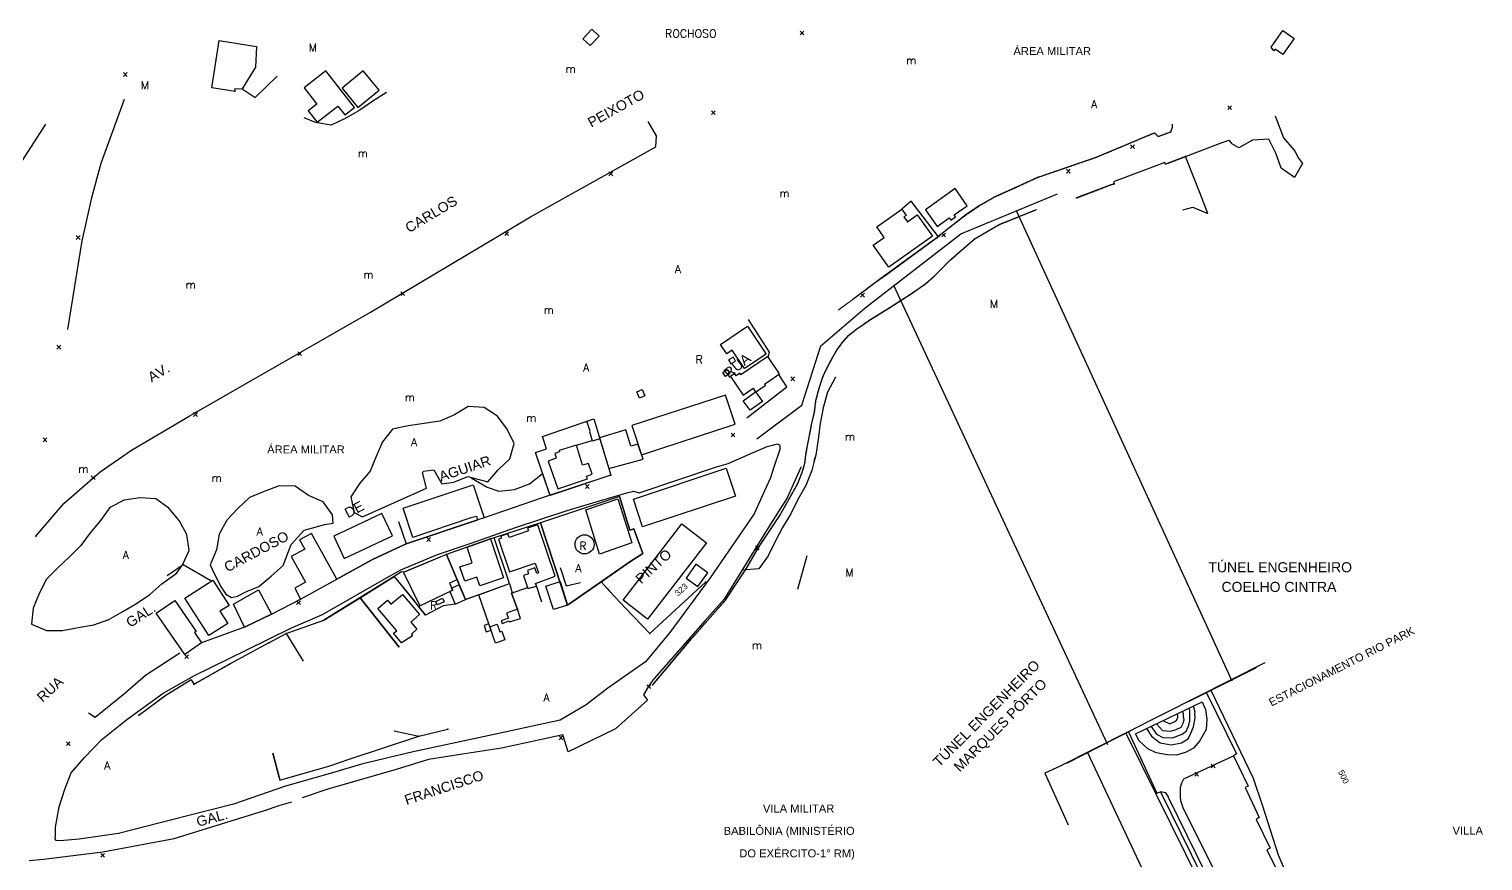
# Model space of a CAD drawing. Header units: inches. Extents: x 28600 to 32058, y 8816 to 12576.
# Drawn here: x 30895 to 32058, y 11911 to 12576 of the extents above; entities that cross this region are included whole.
import ezdxf
from ezdxf.enums import TextEntityAlignment as Align

# ---------------------------------------------------------------- set-up
doc = ezdxf.new("R2010")
doc.units = ezdxf.units.IN
doc.header["$LTSCALE"] = 0.5
doc.linetypes.add('HIDDEN', pattern=[0.375, 0.25, -0.125])
for name, color, linetype in [('DIVLOTE', 252, 'Continuous'), ('DUVIDAS', 252, 'Continuous'), ('EDIFBARRANCO', 252, 'Continuous'), ('EDIFDENTIF', 253, 'Continuous'), ('EDIFEXISTENT', 252, 'Continuous'), ('EDIFLOTEESP', 253, 'Continuous'), ('FACEPROJETAD', 252, 'HIDDEN'), ('LOTES', 254, 'Continuous'), ('MUB', 252, 'Continuous'), ('NOMELOG', 253, 'Continuous'), ('POSTES_ATUALIZACAO', 252, 'Continuous'), ('TRECHOS', 252, 'Continuous')]:
    doc.layers.add(name, color=color, linetype=linetype)
doc.styles.add('EUROROMAN', font='simplex.shx')
doc.styles.add('ROMANS', font='arial.ttf')

msp = doc.modelspace()

# ---------------------------------------------------------------- linework, layer by layer
at = {"layer": 'DIVLOTE'}
for p in [(31820.1, 12474.1, -10270.2), (31702.1, 12457.5, -10270.2), (31732.9, 12440.9, -10270.2), (31055.5, 12068.2, -10270.2), (31055.5, 12068.2, -10270.2)]:
    msp.add_point(p, dxfattribs=at)
at = {"layer": 'DUVIDAS'}
for p, q in [((30917.6, 12323.1, -10102.6), (30920.7, 12320.1, -10102.6)), ((30920.7, 12323.1, -10102.6), (30917.6, 12320.1, -10102.6)), ((30917.6, 12320.1, -10102.6), (30920.7, 12323.1, -10102.6)), ((31110.3, 12317.9, -10077.3), (31113.3, 12314.8, -10077.3)), ((31113.3, 12317.9, -10077.3), (31110.3, 12314.8, -10077.3)), ((31110.3, 12314.8, -10077.3), (31113.3, 12317.9, -10077.3)), ((31026.9, 12269.3, -10074.6), (31030, 12266.2, -10074.6)), ((31030, 12269.3, -10074.6), (31026.9, 12266.2, -10074.6)), ((31026.9, 12266.2, -10074.6), (31030, 12269.3, -10074.6)), ((31456.7, 12252.9, -9961), (31459.7, 12249.8, -9961)), ((31459.7, 12252.9, -9961), (31456.7, 12249.8, -9961)), ((31456.7, 12249.8, -9961), (31459.7, 12252.9, -9961)), ((30906.5, 12249, -10088.1), (30909.6, 12245.9, -10088.1)), ((30909.6, 12249, -10088.1), (30906.5, 12245.9, -10088.1)), ((30906.5, 12245.9, -10088.1), (30909.6, 12249, -10088.1)), ((30945.1, 12218.8, -10071.5), (30948.1, 12215.7, -10071.5)), ((30948.1, 12218.8, -10071.5), (30945.1, 12215.7, -10071.5)), ((30945.1, 12215.7, -10071.5), (30948.1, 12218.8, -10071.5)), ((31340.2, 12211.7, -9951.5), (31343.3, 12208.6, -9951.5)), ((31343.3, 12211.7, -9951.5), (31340.2, 12208.6, -9951.5)), ((31340.2, 12208.6, -9951.5), (31343.3, 12211.7, -9951.5)), ((31213.4, 12169.3, -9957.7), (31216.4, 12166.2, -9957.7)), ((31216.4, 12169.3, -9957.7), (31213.4, 12166.2, -9957.7)), ((31213.4, 12166.2, -9957.7), (31216.4, 12169.3, -9957.7)), ((31109.2, 12118.8, -9974.8), (31112.3, 12115.8, -9974.8)), ((31112.3, 12118.8, -9974.8), (31109.2, 12115.8, -9974.8)), ((31109.2, 12115.8, -9974.8), (31112.3, 12118.8, -9974.8)), ((31019.9, 12075.6, -9992.3), (31022.9, 12072.5, -9992.3)), ((31022.9, 12075.6, -9992.3), (31019.9, 12072.5, -9992.3)), ((31019.9, 12072.5, -9992.3), (31022.9, 12075.6, -9992.3)), ((31389.3, 12051.6, -9982.3), (31392.4, 12048.5, -9982.3)), ((31392.4, 12051.6, -9982.3), (31389.3, 12048.5, -9982.3)), ((31389.3, 12048.5, -9982.3), (31392.4, 12051.6, -9982.3)), ((31319.1, 12010.8, -9990.7), (31322.2, 12007.7, -9990.7)), ((31322.2, 12010.8, -9990.7), (31319.1, 12007.7, -9990.7)), ((31319.1, 12007.7, -9990.7), (31322.2, 12010.8, -9990.7)), ((30925.2, 12006, -10016.5), (30928.2, 12003, -10016.5)), ((30928.2, 12006, -10016.5), (30925.2, 12003, -10016.5)), ((30925.2, 12003, -10016.5), (30928.2, 12006, -10016.5)), ((30952.7, 11916.8, -10031), (30955.7, 11913.8, -10031)), ((30955.7, 11916.8, -10031), (30952.7, 11913.8, -10031)), ((30952.7, 11913.8, -10031), (30955.7, 11916.8, -10031))]:
    msp.add_line(p, q, dxfattribs=at)
for points, elevation in [([(31060.1, 12526.1), (31041.5, 12529), (31047.3, 12566.7), (31077.1, 12562.1), (31076.5, 12545.6), (31065.8, 12528.1), (31059.7, 12528)], -10160.7), ([(31338, 12568.2), (31345.2, 12576), (31351.2, 12570.4), (31344, 12562.7)], -10168.2), ([(31888.5, 12561.6), (31897.8, 12574.8), (31906.9, 12568.4), (31897.9, 12555.5), (31891.6, 12559.9), (31890.6, 12558.5)], -9950.4), ([(31155.5, 12513.3), (31132.6, 12542.5), (31115.2, 12528.9), (31125.4, 12515.9), (31118.5, 12510.5), (31125.7, 12501.4), (31142.3, 12514.4), (31147.8, 12507.3)], -10163.5), ([(31158.3, 12513.2), (31175.2, 12527.2), (31162.5, 12542.6), (31145.6, 12528.7)], -10162.7), ([(31621.5, 12418.2), (31631.1, 12425.1), (31632.4, 12423.2), (31636.1, 12425.9), (31635.1, 12427.3), (31645.5, 12434.7), (31635.7, 12448.4), (31612, 12431.3)], -9983.8), ([(31617.6, 12410.3), (31582.8, 12385.5), (31570.3, 12403.1), (31579.1, 12409.4), (31573.2, 12417.7), (31593.1, 12431.9), (31596.6, 12427), (31594.8, 12425.7), (31597.6, 12421.8), (31605.4, 12427.4)], -9979.5), ([(31469.9, 12338.3), (31484.6, 12316.1), (31467.3, 12304.6), (31457.6, 12319.1), (31453.2, 12316.2), (31448.1, 12323.8)], -9961.3), ([(31456.4, 12308.3), (31460.2, 12310.3), (31458.6, 12313.5), (31454.7, 12311.5)], -9959.3), ([(31486.1, 12314.1), (31464.5, 12299.5), (31463.7, 12300.7), (31460.7, 12298.7), (31459.5, 12300.5), (31456.1, 12298.2), (31466.2, 12283.3), (31474.2, 12288.7), (31476.2, 12285.7), (31484.1, 12291.1), (31483.5, 12292.1), (31495.5, 12300.2)], -9962.1), ([(31453.4, 12303.7), (31455.6, 12300.4), (31452.2, 12298.2), (31450, 12301.4)], -9960.3), ([(31383.3, 12280.9), (31381.2, 12285.8), (31385.6, 12287.7), (31387.8, 12282.8)], -9958.4), ([(31452.2, 12283.2), (31377.4, 12258.9), (31385, 12235.5), (31459.8, 12259.9)], -9938.7), ([(31466.4, 12278.8), (31476.1, 12285.8), (31481.7, 12278.1), (31472, 12271.1)], -9957.2), ([(31262.1, 12213.8), (31270.4, 12223.5), (31279.7, 12232.3), (31283.3, 12244.6), (31277.7, 12256.1), (31270, 12266.3), (31259.3, 12273.3), (31246.5, 12274.1), (31235.6, 12267.4), (31223.8, 12262.4), (31211.2, 12260.5), (31198.5, 12258.7), (31186, 12255.9), (31177.9, 12246), (31173, 12234.2), (31168.1, 12222.3), (31159.7, 12212.7), (31152.7, 12202), (31155.3, 12189.5), (31161.9, 12185.9), (31213.1, 12208.9), (31209.9, 12221.3), (31211.1, 12222.4), (31218.9, 12223.4), (31225.5, 12212.4), (31235.1, 12213.6), (31246.3, 12218.2)], -10270.2), ([(31347, 12264.3), (31351.7, 12248.3), (31345.9, 12246.5), (31343.6, 12254), (31344, 12254.4), (31341.2, 12262.4)], -9956.1), ([(31351.5, 12249.2), (31359, 12224.5), (31386.4, 12231.9), (31382.2, 12244), (31376.6, 12242.5), (31372.6, 12255.4)], -9949.7), ([(31318, 12208.3), (31341.8, 12216.3), (31341.1, 12218.4), (31345.6, 12219.9), (31342.7, 12228.5), (31337.9, 12227.1), (31333, 12243.2), (31319.2, 12238.9), (31319.5, 12238), (31315.6, 12236.6), (31316.9, 12232.7), (31310.5, 12230.5)], -9948.3), ([(31460.2, 12202.5), (31385.9, 12177.8), (31378.5, 12200.1), (31452.8, 12224.7)], -9924.5), ([(31131.8, 12179.9), (31138.6, 12180.9), (31138, 12187.5), (31130.4, 12197.8), (31118.7, 12203.1), (31108.2, 12210.4), (31095.4, 12210.8), (31083.4, 12206.2), (31071.6, 12201.3), (31062.2, 12192.7), (31053.6, 12183.2), (31047.4, 12172), (31045.1, 12159.4), (31040.1, 12147.6), (31043.8, 12139.5), (31049, 12129.7), (31052.6, 12124), (31057.3, 12121.4), (31061.9, 12122.4), (31068.7, 12126), (31079.1, 12130.2), (31088.8, 12138.5), (31098.5, 12146.9), (31104.9, 12163.8), (31115.3, 12175.2)], -10270.2), ([(31248.5, 12185), (31202.2, 12169.4), (31194.4, 12192.9), (31250.4, 12211.5), (31259.2, 12185.1), (31254.2, 12183.5), (31253.3, 12186.3)], -9949.3), ([(31018.1, 12147.4), (31023.3, 12159.1), (31021.4, 12171.7), (31015.4, 12183), (31007.1, 12192.8), (30996.8, 12200.3), (30984, 12201), (30971.4, 12199.3), (30960, 12193.4), (30952.5, 12183), (30944.3, 12173.2), (30936.6, 12163), (30927.7, 12153.9), (30918.4, 12145), (30909.3, 12136), (30903.4, 12124.7), (30898.5, 12112.9), (30897.4, 12100.1), (30909.2, 12095.1), (30922, 12095), (30934.5, 12097.5), (30947.1, 12099.5), (30959.1, 12103.9), (30970.2, 12110.3), (30981.3, 12116.6), (30991.9, 12123.9), (31001.5, 12132.3), (31011.8, 12139.9), (31013.4, 12141.2)], -10270.2), ([(31366.2, 12200.3), (31377.2, 12165), (31351.5, 12156), (31340.5, 12191.6)], -9940.3), ([(31147.3, 12152.5), (31185.9, 12170.7), (31177.4, 12188.6), (31138.9, 12170.5)], -9959.5), ([(31141.3, 12136), (31121.1, 12172.7), (31111.7, 12167.6), (31115.9, 12160), (31105, 12154.1), (31116.3, 12133.6), (31107.8, 12128.8), (31112.5, 12120.2)], -9961.9), ([(31316.1, 12138.4), (31302.2, 12179.6), (31293.9, 12176.9), (31294.7, 12174.7), (31279.1, 12169.4), (31278.1, 12172.3), (31272.5, 12170.4), (31273.1, 12168.8), (31270.8, 12168.1), (31279.6, 12142), (31300, 12148.9), (31302.7, 12141), (31301.3, 12140.6), (31299.8, 12145.1), (31293.9, 12143.1), (31294.7, 12140.3), (31290.6, 12139), (31294.2, 12128.5), (31301, 12130.5), (31300.3, 12132.7)], -9946.4), ([(31436.9, 12165.2), (31389.8, 12104.2), (31370.4, 12119.2), (31417.4, 12180.2)], -9929.1), ([(31264.4, 12168.3), (31274.7, 12137), (31255.7, 12130.8), (31253.4, 12137.7), (31243.7, 12134.5), (31239.9, 12146), (31249.7, 12149.2), (31245.6, 12161.7)], -9945.2), ([(31194.7, 12141.5), (31207.9, 12114.7), (31234, 12127.2), (31231.8, 12133.1), (31237.6, 12135.9), (31229.1, 12155.9)], -9949.3), ([(31430.2, 12130.2), (31438, 12141.2), (31428.5, 12148), (31420.7, 12136.9)], -9966.2), ([(31039.1, 12091), (31019.9, 12120.9), (31042.3, 12135.3), (31055.3, 12115.1), (31048, 12110.4), (31054.2, 12100.7)], -9973.2), ([(31078.9, 12127.5), (31089.2, 12108.1), (31067.6, 12097.8), (31058.8, 12116.1)], -9969.9), ([(31244.4, 12119.8), (31239.3, 12131.5), (31233.5, 12128.9), (31234.3, 12127.2), (31231.7, 12126.1), (31236, 12116.1)], -9952.9), ([(31319.9, 12134.1), (31325.9, 12115.3), (31314.6, 12111.7), (31308.6, 12130.4)], -9945.1), ([(31019.8, 12075.7), (30996.9, 12108.8), (31011.8, 12119.1), (31028.9, 12094.3), (31027.6, 12093.4), (31033.3, 12085.1)], -9982.2), ([(31193.8, 12123.9), (31207.5, 12107.8), (31200.5, 12101.8), (31205.5, 12096), (31201, 12092.2), (31201.9, 12090.8), (31193, 12085.1), (31186.8, 12092.8), (31189.3, 12094.8), (31174.2, 12112.6), (31182, 12119.2), (31184.7, 12116.1)], -9953), ([(31220.5, 12118.3), (31225.9, 12120.8), (31227.2, 12118), (31221.8, 12115.5)], -9945.5), ([(31285.8, 12112.1), (31277.1, 12109), (31278.6, 12104.9), (31272.8, 12102.8), (31273.6, 12100.5), (31279.1, 12102.8), (31279.4, 12102), (31288.4, 12104.5)], -9958), ([(31264.7, 12095.3), (31263, 12100.4), (31259.1, 12099.1), (31260.9, 12094)], -9958.1), ([(31268.2, 12085), (31263.8, 12098), (31269.7, 12100.1), (31271.8, 12094), (31273.4, 12094.5), (31275.8, 12087.6)], -9962.6), ([(31095.3, 11977.7), (31090.2, 11997), (31095.3, 11977.7)], -10270.2)]:
    msp.add_lwpolyline(points, close=True, dxfattribs=dict(at, elevation=elevation))
at = {"layer": 'DUVIDAS', "elevation": -10270.2}
for points in [[(31181.1, 12525.2), (31170.2, 12518.3), (31159.7, 12511), (31148.6, 12504.8), (31137, 12499.2), (31124.4, 12501.2), (31115.4, 12505)], [(31809.4, 12499.8), (31809.4, 12497.1)], [(31891.8, 12506.6), (31898.3, 12488.9), (31906.7, 12479.3), (31907.6, 12477.9), (31910.3, 12472.7), (31913.6, 12468.5), (31907.2, 12457.4), (31896.6, 12464.6), (31894.4, 12470.9), (31892.3, 12476.6), (31886.5, 12488), (31873.7, 12487.1), (31862.6, 12480.9), (31857, 12484.3)], [(31312, 12203), (31300.4, 12237.3), (31309, 12240.3), (31306, 12250.1), (31347, 12264.3), (31360.6, 12219.1)], [(31311.8, 12203.6), (31300.4, 12237.3), (31309, 12240.3), (31306, 12250.1), (31347, 12264.3), (31360.6, 12219.1)], [(31145.4, 11983.4), (31100.5, 11970.4), (31058.9, 11956.2), (31022, 11946.7), (30966.8, 11932.7), (30935.4, 11928.1), (30920.1, 11926.9), (30917, 11927.1), (30916.3, 11928.3), (30916.4, 11930.7), (30916.6, 11937.8), (30919.5, 11954), (30923.9, 11968.1), (30928.9, 11981.1), (30939.7, 11993.4), (30953.6, 12007.8), (30973.5, 12023.9), (31002.5, 12045), (31027.7, 12059.1), (31069, 12079.2), (31104.6, 12097), (31129.9, 12107.7), (31177.4, 12135.1), (31192.7, 12143.5), (31222, 12155.7), (31248.8, 12164.9), (31284.4, 12177.4), (31325.5, 12190.9), (31351.5, 12198.8), (31373.2, 12205), (31378.6, 12206.4), (31383.1, 12205.1), (31445, 12226), (31454.4, 12228.5), (31471.8, 12236.2), (31485.6, 12242.2), (31490.9, 12243.5), (31493.8, 12244.2), (31495.5, 12243.6), (31495.7, 12242.2), (31495.7, 12239.7), (31490.5, 12224.9), (31488.2, 12217.2), (31483.4, 12206.6), (31475.1, 12188.3), (31440, 12137), (31407.7, 12093.5), (31388.2, 12070), (31358.2, 12048.8), (31340.8, 12035.7), (31320, 12023.2), (31269.7, 12012.4), (31202.5, 11998.1), (31162.3, 11988.3), (31144.9, 11983.2)], [(31333, 12243.2), (31345.5, 12247)], [(31512.4, 12225.9), (31512.3, 12225.3), (31501.5, 12201.1), (31485.1, 12175.1), (31451, 12120.2), (31435.9, 12103.1), (31395.2, 12056.5), (31391.1, 12051.2), (31386.6, 12043.7), (31389.9, 12039.4), (31364.2, 12016.4), (31326.3, 11998), (31322.1, 12011.7), (31302.7, 12007.2), (31273, 12000.9), (31241.9, 11996), (31214.8, 11991.8), (31188.8, 11983.9), (31134.1, 11968), (31113.7, 11961.2)], [(31248.9, 12217.2), (31261.6, 12209.6), (31270.9, 12206.4), (31283.6, 12207.8), (31295.5, 12212.4), (31305.6, 12220.2)], [(31360.6, 12219.1), (31305.6, 12201.1), (31259.2, 12185.1)], [(31360.6, 12219.1), (31312, 12203), (31311.8, 12203.6)], [(31512.4, 12225.9), (31512.3, 12225.3), (31511.6, 12223.7)], [(31367.4, 12202.1), (31304.2, 12181.2), (31267.2, 12169.2), (31264.4, 12168.3), (31229.1, 12155.9), (31195, 12141.6), (31193, 12142), (31187.2, 12138.3), (31131.1, 12103.4)], [(31367.4, 12202.1), (31304.2, 12181.2)], [(31367.4, 12202.1), (31375.8, 12175.3), (31379, 12176.4), (31386, 12156.6), (31375.8, 12150)], [(31375.8, 12175.3), (31367.4, 12202.1)], [(31067.6, 12097.8), (31089.2, 12108.1), (31112.5, 12120.2), (31141.3, 12136), (31170, 12151.8), (31196.8, 12164.4), (31254.2, 12183.5)], [(31254.2, 12183.5), (31196.8, 12164.4)], [(31190.7, 12182.2), (31196.8, 12164.4), (31170, 12151.8), (31141.3, 12136)], [(31304.2, 12181.2), (31267.2, 12169.2)], [(31304.2, 12181.2), (31325.9, 12115.3)], [(31325.9, 12115.3), (31304.2, 12181.2)], [(31379, 12176.4), (31375.8, 12175.3)], [(31386, 12156.6), (31379, 12176.4)], [(31229.1, 12155.9), (31244.4, 12119.8), (31279.4, 12132.6), (31267.2, 12169.2)], [(31267.2, 12169.2), (31264.4, 12168.3), (31229.1, 12155.9)], [(31279.4, 12132.6), (31267.2, 12169.2)], [(31005.7, 12138.9), (31018.5, 12147.9), (31040.6, 12134.9)], [(31229.1, 12155.9), (31195, 12141.6), (31193, 12142), (31187.2, 12138.3)], [(31244.4, 12119.8), (31229.1, 12155.9)], [(31375.8, 12150), (31325.9, 12115.3)], [(31352.7, 12133.9), (31375.8, 12150)], [(31375.8, 12150), (31386, 12156.6)], [(31160.1, 12121.2), (31187.2, 12138.3)], [(31187.2, 12138.3), (31203.4, 12118.5)], [(31187.2, 12138.3), (31212.4, 12107.4)], [(31187.2, 12138.3), (31187.2, 12138.3)], [(31320, 12145.4), (31324.9, 12130.8), (31336.2, 12133.3)], [(31244.4, 12119.8), (31279.4, 12132.6)], [(31255, 12123.6), (31279.4, 12132.6)], [(31279.4, 12132.6), (31281.7, 12125.2)], [(31279.4, 12132.6), (31281.7, 12125.2)], [(31285.8, 12112.1), (31281, 12124.9), (31293.9, 12129.3)], [(31281.7, 12125.2), (31281, 12124.9)], [(31281, 12124.9), (31285.8, 12112.1)], [(31300.3, 12132.7), (31305.2, 12117.9)], [(31325.9, 12115.3), (31352.7, 12133.9)], [(31352.7, 12133.9), (31359.5, 12126.6)], [(31357.7, 12128.5), (31352.7, 12133.9)], [(31357.7, 12128.5), (31359.5, 12126.6)], [(31357.7, 12128.5), (31359.5, 12126.6)], [(31372.4, 12112.5), (31359.5, 12126.6)], [(31391.6, 12092.5), (31436.3, 12133.7)], [(31089.2, 12108.1), (31112.5, 12120.2)], [(31131.1, 12103.4), (31160.1, 12121.2)], [(31160.1, 12121.2), (31191.3, 12081.6)], [(31191.3, 12081.6), (31160.1, 12121.2)], [(31236, 12116.1), (31226.4, 12114.8), (31212.4, 12107.4), (31203.4, 12118.5)], [(31226.4, 12114.8), (31212.4, 12107.4)], [(31236, 12116.1), (31226.4, 12114.8)], [(31236, 12116.1), (31244.4, 12119.8)], [(31255, 12123.6), (31244.4, 12119.8)], [(31263, 12100.4), (31255, 12123.6)], [(31263, 12100.4), (31255, 12123.6)], [(31100.8, 12092.7), (31131.1, 12103.4)], [(31372.4, 12112.5), (31391.6, 12092.5)], [(31087, 12085.2), (31100.8, 12092.7)], [(31087, 12085.2), (31100.8, 12092.7), (31114.4, 12070.5)], [(31087, 12085.2), (31100.8, 12092.7)], [(30942.8, 12029.2), (30948.2, 12025.7), (30971.8, 12044.9), (30988.5, 12059.3), (31016, 12077.2)], [(30942.8, 12029.2), (30948.2, 12025.7), (30971.8, 12044.9), (30988.5, 12059.3)], [(30983.1, 12027.3), (31004.8, 12043.4), (31024.9, 12055.7), (31027.1, 12052)], [(31187.3, 12014.9), (31207.1, 12010.5), (31230.3, 12016.2)], [(31187.3, 12014.9), (31187.5, 12014.8)], [(31207.1, 12010.5), (31230.3, 12016.2)], [(30895.4, 11911), (30906.9, 11912.1), (30954.3, 11918.1), (31011.3, 11928.6), (31082.7, 11950.7), (31096.2, 11955.3), (31105.5, 11958.1)]]:
    msp.add_lwpolyline(points, dxfattribs=at)
at = {"layer": 'DUVIDAS'}
msp.add_circle((31339.5, 12163.9, -10262.5), 7.64, dxfattribs=at)
for p in [(31360.6, 12219.1, -10270.2), (31360.6, 12219.1, -10270.2), (31311.8, 12203.6, -10270.2), (31311.8, 12203.6, -10270.2), (31367.4, 12202.1, -10270.2), (31367.4, 12202.1, -10270.2), (31304.2, 12181.2, -10270.2), (31304.2, 12181.2, -10270.2), (31304.2, 12181.2, -10270.2), (31304.2, 12181.2, -10270.2), (30900.7, 12170.5, -10270.2), (31267.2, 12169.2, -10270.2), (31267.2, 12169.2, -10270.2), (31267.2, 12169.2, -10270.2), (31229.1, 12155.9, -10270.2), (31229.1, 12155.9, -10270.2), (31187.2, 12138.3, -10270.2), (31187.2, 12138.3, -10270.2), (31187.2, 12138.3, -10270.2), (31187.2, 12138.3, -10270.2), (31436.3, 12133.7, -10270.2), (31436.3, 12133.7, -10270.2), (31160.1, 12121.2, -10270.2), (31160.1, 12121.2, -10270.2), (31160.1, 12121.2, -10270.2), (31160.1, 12121.2, -10270.2), (31131.1, 12103.4, -10270.2), (31131.1, 12103.4, -10270.2), (31100.8, 12092.7, -10270.2), (31391.6, 12092.5, -10270.2), (31391.6, 12092.5, -10270.2), (31391.6, 12092.5, -10270.2), (31087, 12085.2, -10270.2), (31027.1, 12052, -10270.2), (30983.1, 12027.3, -10270.2), (31207.1, 12010.5, -10270.2), (31207.1, 12010.5, -10270.2), (31207.1, 12010.5, -10270.2), (31230.3, 12016.2, -10270.2), (31230.3, 12016.2, -10270.2)]:
    msp.add_point(p, dxfattribs=at)
at = {"layer": 'EDIFEXISTENT', "elevation": -10270.2}
for points in [[(30865.2, 12248.3), (30862.4, 12252.4), (30862.8, 12265.2), (30863.1, 12274.6), (30851, 12278.8), (30839.3, 12284.1), (30828.6, 12291.1), (30823.9, 12296.1), (30825.7, 12310.2), (30829.9, 12321), (30844.6, 12328), (30854.4, 12336.3), (30861.4, 12346.9), (30865.5, 12359.1), (30871.9, 12370.1), (30878.6, 12381.1), (30883.1, 12393), (30884.3, 12405.8), (30880.6, 12418), (30877.1, 12430.3), (30890, 12470.9), (30908.8, 12500)], [(31540.1, 12297.5), (31533.8, 12285.5), (31530.4, 12273.1), (31527.9, 12260.6), (31526.4, 12247.9), (31524.4, 12235.3), (31523.2, 12230.4), (31524, 12233.5), (31521.1, 12222.9), (31516.4, 12211), (31510, 12199.9), (31504.5, 12188.4), (31497.8, 12177.4), (31491.9, 12166.1), (31486.2, 12154.6), (31478.8, 12144.2), (31465.3, 12143.3)]]:
    msp.add_lwpolyline(points, dxfattribs=at)
at = {"layer": 'EDIFLOTEESP', "elevation": -10270.2}
for points in [[(31065.8, 12528.1), (31076.1, 12521.3), (31093.8, 12538.2)], [(30971.5, 12519.7), (30952.6, 12468.4), (30945.3, 12441), (30937.4, 12406.5), (30926.1, 12335.7)], [(30900.7, 12170.5), (30923.2, 12196.6), (30952.1, 12221.8), (30977.3, 12239.1), (31023.3, 12266.4), (31168.4, 12349.6), (31296.3, 12425.9), (31396.5, 12481.9), (31397.1, 12490.5), (31390.3, 12502)], [(31702.1, 12457.5), (31748.7, 12473.5), (31795.1, 12493), (31798.1, 12490.1), (31808.4, 12493.9), (31809.4, 12497.1)], [(31804, 12468), (31847.2, 12484.5), (31854.7, 12487), (31857, 12484.3)], [(31832.2, 12443.1), (31820.1, 12474.1)], [(31702.1, 12457.5), (31683.5, 12449), (31667.5, 12441.8), (31655.9, 12435.1), (31644.4, 12427.3), (31620.3, 12408.4), (31575.2, 12375.6), (31553.9, 12359.8)], [(31623.5, 12411.3), (31622.4, 12409.7), (31600.7, 12438.4), (31593.1, 12431.9)], [(31817.9, 12431.3), (31825.9, 12433.6), (31837.8, 12428.5), (31831.6, 12444.6)], [(31832.2, 12443.1), (31831.6, 12444.6)], [(31393.9, 12051.3), (31425.4, 12088.8), (31452.1, 12119.4), (31468.3, 12143.5), (31479.2, 12162.1), (31495.6, 12187), (31509.9, 12212.5), (31513.3, 12220.7), (31514.6, 12224.8), (31515.8, 12229.8), (31516.5, 12235.9), (31518.9, 12248.3), (31521, 12259.5), (31523.4, 12269.8), (31524.5, 12279), (31527.1, 12288.8), (31530.1, 12297.9), (31533.1, 12304.5), (31537.9, 12313.7), (31541.3, 12319.3), (31545.5, 12325.1), (31550.9, 12331.1), (31556.9, 12335.9), (31567.3, 12343.3), (31582.8, 12352.9), (31601.4, 12364.9), (31612.5, 12372.4), (31619, 12378.3), (31631.7, 12391.1), (31642.7, 12400.7), (31651.7, 12408.4), (31671, 12419.6), (31700.9, 12431.7)], [(31486.4, 12313), (31487.4, 12317.5), (31470.5, 12343.6)], [(31469.2, 12265), (31501.2, 12290), (31494.9, 12299.7)], [(31509.9, 12128.2), (31517.4, 12155.1)], [(31067.6, 12097.8), (31033.3, 12085.1)], [(31090.2, 11997), (31095.9, 11975.2), (31135.7, 11986.8)]]:
    msp.add_lwpolyline(points, dxfattribs=at)
at = {"layer": 'FACEPROJETAD', "elevation": -10270.2}
for points in [[(31542.6, 12351.4), (31553.9, 12359.8), (31575.2, 12375.6), (31579.4, 12378.4), (31620.3, 12408.4), (31622.4, 12409.7), (31623.5, 12411.3), (31644.4, 12427.3), (31655.9, 12435.1), (31667.5, 12441.8), (31683.5, 12449), (31702.1, 12457.5), (31748.7, 12473.5), (31795.1, 12493), (31798.1, 12490.1), (31808.4, 12493.9), (31809.4, 12497.1)], [(31804, 12468), (31820.1, 12474.1), (31820.1, 12474.1)], [(31732.9, 12440.9), (31760.3, 12451.4), (31763.1, 12452.3)], [(31393.9, 12051.3), (31425.4, 12088.8), (31452.1, 12119.4), (31468.3, 12143.5), (31479.2, 12162.1), (31495.6, 12187), (31509.9, 12212.5), (31513.3, 12220.7), (31514.6, 12224.8), (31515.8, 12229.8), (31516.5, 12235.9), (31518.9, 12248.3), (31521, 12259.5), (31523.4, 12269.8), (31524.5, 12279), (31527.1, 12288.8), (31530.1, 12297.9), (31533.1, 12304.5), (31537.9, 12313.7), (31541.3, 12319.3), (31545.5, 12325.1), (31550.9, 12331.1), (31556.9, 12335.9), (31567.3, 12343.3), (31582.8, 12352.9), (31601.4, 12364.9), (31612.5, 12372.4), (31619, 12378.3), (31631.7, 12391.1), (31642.7, 12400.7), (31651.7, 12408.4), (31671, 12419.6), (31700.9, 12431.7)], [(30983.1, 12027.3), (31004.8, 12043.4), (31024.9, 12055.7), (31027.5, 12052.2), (31055.5, 12068.2)]]:
    msp.add_lwpolyline(points, dxfattribs=at)
at = {"layer": 'LOTES', "elevation": -10270.2}
for points in [[(31820.1, 12474.1), (31804, 12468), (31803.6, 12469.3), (31762.5, 12453.9), (31763.1, 12452.3), (31760.3, 12451.4), (31732.9, 12440.9)], [(31087, 12085.2), (31055.5, 12068.2)], [(31027.1, 12052), (31055.5, 12068.2)], [(31095.3, 11977.7), (31095.9, 11975.2), (31135.7, 11986.8), (31151.2, 11992.1), (31207.1, 12010.5)]]:
    msp.add_lwpolyline(points, dxfattribs=at)
at = {"layer": 'MUB'}
for p, q in [((31840.6, 11988.2, -10250), (31843.6, 11985.1, -10250)), ((31843.6, 11988.2, -10250), (31840.6, 11985.1, -10250)), ((31840.6, 11985.1, -10250), (31843.6, 11988.2, -10250)), ((31827.4, 11981.6, -10250.1), (31830.5, 11978.5, -10250.1)), ((31830.5, 11981.6, -10250.1), (31827.4, 11978.5, -10250.1)), ((31827.4, 11978.5, -10250.1), (31830.5, 11981.6, -10250.1))]:
    msp.add_line(p, q, dxfattribs=at)
at = {"layer": 'MUB', "elevation": -10270.2}
for points in [[(31145.4, 11983.4), (31100.5, 11970.4), (31058.9, 11956.2), (31022, 11946.7), (30966.8, 11932.7), (30935.4, 11928.1), (30920.1, 11926.9), (30917, 11927.1), (30916.3, 11928.3), (30916.4, 11930.7), (30916.6, 11937.8), (30919.5, 11954), (30923.9, 11968.1), (30928.9, 11981.1), (30939.7, 11993.4), (30953.6, 12007.8), (30973.5, 12023.9), (31002.5, 12045), (31027.7, 12059.1), (31069, 12079.2), (31104.6, 12097), (31129.9, 12107.7), (31177.4, 12135.1), (31192.7, 12143.5), (31222, 12155.7), (31248.8, 12164.9), (31284.4, 12177.4), (31325.5, 12190.9), (31351.5, 12198.8), (31373.2, 12205), (31378.6, 12206.4), (31383.1, 12205.1), (31445, 12226), (31454.4, 12228.5), (31471.8, 12236.2), (31485.6, 12242.2), (31490.9, 12243.5), (31493.8, 12244.2), (31495.5, 12243.6), (31495.7, 12242.2), (31495.7, 12239.7), (31490.5, 12224.9), (31488.2, 12217.2), (31483.4, 12206.6), (31475.1, 12188.3), (31440, 12137), (31407.7, 12093.5), (31388.2, 12070), (31358.2, 12048.8), (31340.8, 12035.7), (31320, 12023.2), (31269.7, 12012.4), (31202.5, 11998.1), (31162.3, 11988.3), (31144.9, 11983.2)], [(31883.3, 12069.2), (31719.9, 11986.6), (31707.4, 11980.9), (31726.3, 11939.6)], [(31822.4, 12038.2), (31876.8, 12065.5)], [(31836.6, 12045.6), (31860.7, 11996.5), (31858.5, 11994.7), (31870.2, 11970.6), (31867.6, 11969.4), (31879, 11945.6), (31876.4, 11943.9), (31887.7, 11920.9), (31885.1, 11919.5), (31988.4, 11709.2)], [(31840.2, 12047.4), (31874.2, 11976.9), (31881.2, 11955.6), (31894.2, 11915.5), (31902.9, 11895.1)], [(31788.7, 12016.6), (31792.7, 12010.5), (31799.7, 12005.1), (31808.5, 12003.7), (31816.8, 12005.2), (31822.1, 12008.5), (31824.3, 12012.9), (31826.4, 12018), (31827.6, 12025.1), (31827.5, 12028.6), (31827.6, 12029.8), (31826.4, 12034.8)], [(31792.3, 12018.4), (31796.8, 12012.1), (31801.9, 12009.4), (31809.6, 12009.2), (31817.4, 12012.1), (31820.8, 12014.9), (31822.7, 12019.3), (31823.4, 12022.9), (31823.4, 12026.1), (31823.4, 12028.5), (31823.5, 12030.8), (31823, 12033.1)], [(31796.7, 12020.5), (31801.7, 12015.1), (31808, 12014.4), (31812.5, 12015.8), (31816.4, 12017.7), (31818.2, 12020.9), (31818.8, 12023.7), (31818.5, 12026.2), (31818.4, 12028.3), (31817.7, 12030.6)], [(31802, 12023), (31807.4, 12020.5), (31811.4, 12022.2), (31812.8, 12023.4), (31813.8, 12025.1), (31813.8, 12026.7), (31813.4, 12028.5)], [(31725, 11988.9), (31778, 12015.9)], [(31772.2, 12013), (31938.8, 11676)], [(31774.4, 12014.1), (31797, 11964.8), (31799.9, 11965.9), (31938.6, 11684.2)], [(31795.6, 11793.8), (31808.8, 11799.2), (31813.3, 11803.6), (31815.8, 11808), (31818.6, 11817.3), (31818.7, 11821.1), (31818.7, 11826), (31818.3, 11829.8), (31817.5, 11833.6), (31816.3, 11836.5), (31813.9, 11843.9), (31741.7, 11997.6)], [(31872.3, 11845.3), (31818.4, 11952.4), (31816.3, 11958.7), (31816.1, 11962.1), (31816, 11966.4), (31816.1, 11969.6), (31817.1, 11973.2), (31818.7, 11976.3), (31858.5, 11994.7)], [(31866.3, 11839.3), (31806.5, 11961.4), (31806.4, 11962.1), (31804.4, 11965.3), (31799.9, 11965.9)]]:
    msp.add_lwpolyline(points, dxfattribs=at)
msp.add_lwpolyline([(31833.2, 12038.1), (31836, 12031.9), (31837.1, 12024), (31836.5, 12015.8), (31831.3, 12006.4), (31826.4, 12001), (31820.5, 11997.7), (31812.9, 11995.3), (31805.6, 11995.5), (31796.6, 11997.1), (31790, 12000.3), (31782.9, 12006.8), (31779.9, 12012.4)], close=True, dxfattribs=at)
at = {"layer": 'POSTES_ATUALIZACAO'}
for p, q in [((31511.8, 12574.4, -10099), (31514.9, 12571.4, -10099)), ((31511.8, 12571.4, -10099), (31514.9, 12574.4, -10099)), ((30970.8, 12541.2, -10144.6), (30973.9, 12538.1, -10144.6)), ((30970.8, 12538.1, -10144.6), (30973.9, 12541.2, -10144.6)), ((31440.9, 12510.7, -10094.9), (31444, 12507.7, -10094.9)), ((31440.9, 12507.7, -10094.9), (31444, 12510.7, -10094.9)), ((31853.8, 12514.7, -9960.9), (31856.8, 12511.6, -9960.9)), ((31853.8, 12511.6, -9960.9), (31856.8, 12514.7, -9960.9)), ((31776, 12483.5, -9977), (31779.1, 12480.4, -9977)), ((31776, 12480.4, -9977), (31779.1, 12483.5, -9977)), ((31359, 12461.7, -10090.9), (31362.1, 12458.6, -10090.9)), ((31359, 12458.6, -10090.9), (31362.1, 12461.7, -10090.9)), ((31724.8, 12463.9, -9982.3), (31727.8, 12460.8, -9982.3)), ((31724.8, 12460.8, -9982.3), (31727.8, 12463.9, -9982.3)), ((30933, 12410.9, -10119.3), (30936.1, 12407.8, -10119.3)), ((30933, 12407.8, -10119.3), (30936.1, 12410.9, -10119.3)), ((31275.7, 12413.9, -10084.9), (31278.7, 12410.8, -10084.9)), ((31275.7, 12410.8, -10084.9), (31278.7, 12413.9, -10084.9)), ((31625.1, 12412.8, -9984.7), (31628.2, 12409.7, -9984.7)), ((31625.1, 12409.7, -9984.7), (31628.2, 12412.8, -9984.7)), ((31192.5, 12365.8, -10080.9), (31195.6, 12362.8, -10080.9)), ((31192.5, 12362.8, -10080.9), (31195.6, 12365.8, -10080.9)), ((31560.2, 12364.8, -9980.9), (31563.3, 12361.7, -9980.9)), ((31560.2, 12361.7, -9980.9), (31563.3, 12364.8, -9980.9)), ((31504.3, 12297.8, -9970.6), (31507.4, 12294.7, -9970.6)), ((31504.3, 12294.7, -9970.6), (31507.4, 12297.8, -9970.6)), ((31476.1, 12162.6, -9973.1), (31479.2, 12159.6, -9973.1)), ((31476.1, 12159.6, -9973.1), (31479.2, 12162.6, -9973.1))]:
    msp.add_line(p, q, dxfattribs=at)
at = {"layer": 'POSTES_ATUALIZACAO', "linetype": 'Continuous'}
for p, q in [((31514.9, 12574.4, -10099), (31511.8, 12571.4, -10099)), ((30973.9, 12541.2, -10144.6), (30970.8, 12538.1, -10144.6)), ((31444, 12510.7, -10094.9), (31440.9, 12507.7, -10094.9)), ((31856.8, 12514.7, -9960.9), (31853.8, 12511.6, -9960.9)), ((31779.1, 12483.5, -9977), (31776, 12480.4, -9977)), ((31362.1, 12461.7, -10090.9), (31359, 12458.6, -10090.9)), ((31727.8, 12463.9, -9982.3), (31724.8, 12460.8, -9982.3)), ((30936.1, 12410.9, -10119.3), (30933, 12407.8, -10119.3)), ((31278.7, 12413.9, -10084.9), (31275.7, 12410.8, -10084.9)), ((31628.2, 12412.8, -9984.7), (31625.1, 12409.7, -9984.7)), ((31195.6, 12365.8, -10080.9), (31192.5, 12362.8, -10080.9)), ((31563.3, 12364.8, -9980.9), (31560.2, 12361.7, -9980.9)), ((31507.4, 12297.8, -9970.6), (31504.3, 12294.7, -9970.6)), ((31479.2, 12162.6, -9973.1), (31476.1, 12159.6, -9973.1))]:
    msp.add_line(p, q, dxfattribs=at)
at = {"layer": 'TRECHOS'}
for points in [[(31477.3, 12248.3), (31513.3, 12275.2), (31528.5, 12322.6), (31563.9, 12353.1), (31640.3, 12412.2), (31717.7, 12444.2)], [(31857.2, 12054.6), (31684.9, 12430.6)], [(31757.8, 12003.6), (31586.7, 12370.8)]]:
    msp.add_lwpolyline(points, dxfattribs=at)

# ---------------------------------------------------------------- texts
at = {"layer": 'DUVIDAS'}
for s, height, style, p in [('M', 6.4, 'EUROROMAN', (31118.9, 12557.9, -10270.2)), ('m', 6.4, 'EUROROMAN', (31324.3, 12541.1, -10270.2)), ('m', 6.4, 'EUROROMAN', (31596.6, 12547.8, -10270.2)), ('M', 6.4, 'EUROROMAN', (30984.7, 12527.9, -10270.2)), ('A', 6.4, 'EUROROMAN', (31744.5, 12512.7, -10270.2)), ('m', 6.4, 'EUROROMAN', (31158.1, 12473.5, -10270.2)), ('m', 6.4, 'EUROROMAN', (31495.3, 12441.6, -10270.2)), ('m', 6.4, 'EUROROMAN', (31162.6, 12376.6, -10270.2)), ('A', 6.4, 'EUROROMAN', (31411.7, 12380.7, -10270.2)), ('m', 6.4, 'EUROROMAN', (31020.5, 12368.4, -10270.2)), ('M', 6.4, 'EUROROMAN', (31663.6, 12353, -10270.2)), ('m', 6.4, 'EUROROMAN', (31306.8, 12348.2, -10270.2)), ('R', 6.4, 'EUROROMAN', (31428.3, 12308.5, -10270.2)), ('A', 6.4, 'EUROROMAN', (31338.3, 12302.1, -10270.2)), ('m', 6.4, 'EUROROMAN', (31195.7, 12278.4, -10270.2)), ('m', 6.4, 'EUROROMAN', (31292.8, 12261.9, -10270.2)), ('ÁREA MILITAR', 6.397, 'ROMANS', (31085.7, 12236.6, -10270.2)), ('ÁREA MILITAR', 6.397, 'ROMANS', (31085.7, 12236.6, -10270.2)), ('A', 6.4, 'EUROROMAN', (31200.7, 12242.4, -10270.2)), ('m', 6.4, 'EUROROMAN', (31547.7, 12247, -10270.2)), ('m', 6.4, 'EUROROMAN', (30934.7, 12221.2, -10270.2)), ('m', 6.4, 'EUROROMAN', (31041.3, 12214, -10270.2)), ('A', 6.4, 'EUROROMAN', (31077.3, 12171, -10270.2)), ('R', 6.4, 'EUROROMAN', (31335.4, 12159.5, -10270.2)), ('A', 6.4, 'EUROROMAN', (30970.3, 12152.2, -10270.2)), ('A', 6.4, 'EUROROMAN', (31332.1, 12141.7, -10270.2)), ('M', 6.4, 'EUROROMAN', (31548.1, 12138.3, -10270.2)), ('R', 6.4, 'EUROROMAN', (31216, 12111.9, -10270.2)), ('m', 6.4, 'EUROROMAN', (31473.3, 12080.2, -10270.2)), ('A', 6.4, 'EUROROMAN', (31306.6, 12038.2, -10270.2)), ('A', 6.4, 'EUROROMAN', (30955.4, 11983.8, -10270.2))]:
    msp.add_text(s, height=height, dxfattribs=dict(at, style=style)).set_placement(p)
at = {"layer": 'DUVIDAS', "style": 'ROMANS'}
for s, rotation, p in [('AV.', 30.7052, (30993.3, 12293.3, -10270.2)), ('AV.', 30.7052, (30993.3, 12293.3, -10270.2)), ('AGUIAR', 18.3582, (31224.7, 12214.1, -10270.2)), ('AGUIAR', 18.3582, (31224.7, 12214.1, -10270.2)), ('DE', 28.0474, (31150.3, 12184.7, -10270.2)), ('DE', 28.0474, (31150.3, 12184.7, -10270.2)), ('CARDOSO', 28.0474, (31054, 12141.4, -10270.2)), ('CARDOSO', 28.0474, (31054, 12141.4, -10270.2)), ('PINTO', 42.6926, (31384.8, 12131.8, -10270.2)), ('PINTO', 42.6926, (31384.8, 12131.8, -10270.2)), ('GAL.', 33.0239, (30976.2, 12097, -10270.2)), ('GAL.', 33.0239, (30976.2, 12097, -10270.2)), ('RUA', 42.6343, (30906.2, 12037.1, -10270.2)), ('RUA', 42.6343, (30906.2, 12037.1, -10270.2)), ('FRANCISCO', 18.1983, (31197.1, 11955.4, -10270.2)), ('FRANCISCO', 18.1983, (31197.1, 11955.4, -10270.2))]:
    msp.add_text(s, height=8, rotation=rotation, dxfattribs=at).set_placement(p)
msp.add_text('323', height=4.8, rotation=42.6926, dxfattribs=at).set_placement((31416.8, 12127.7, -10270.2), align=Align.MIDDLE_CENTER)
msp.add_text('323', height=4.8, rotation=42.6926, dxfattribs=at).set_placement((31416.8, 12127.7, -10270.2), align=Align.MIDDLE_CENTER)
at = {"layer": 'EDIFBARRANCO', "style": 'EUROROMAN'}
msp.add_text('ROCHOSO', height=6.4, dxfattribs=at).set_placement((31403.9, 12569.2, -10270.2))
at = {"layer": 'EDIFDENTIF', "style": 'ROMANS'}
msp.add_text('ÁREA MILITAR', height=6.397, dxfattribs=at).set_placement((31682.4, 12555.2, -10270.2))
at = {"layer": 'MUB', "style": 'ROMANS'}
for s, height, p in [('ÁREA MILITAR', 6.397, (31682.4, 12555.2, -10270.2)), ('TÚNEL ENGENHEIRO', 7.997, (31838.3, 12141.6, -10270.2)), ('COELHO CINTRA', 7.997, (31848.8, 12125.9, -10270.2)), ('VILA MILITAR', 6.397, (31482.1, 11949.4, -10270.2)), ('BABILÔNIA (MINISTÉRIO', 6.397, (31450.7, 11931.6, -10270.2)), ('VILLA', 6.4, (32033.5, 11931.8, -10270.2)), ('DO EXÉRCITO-1%%d RM)', 6.397, (31463.2, 11913.6, -10270.2))]:
    msp.add_text(s, height=height, dxfattribs=at).set_placement(p)
for s, height, rotation, p in [('PEIXOTO', 8, 29.1725, (31344.9, 12497, -10270.2)), ('CARLOS', 8, 30.835, (31199.2, 12412.7, -10270.2)), ('RUA', 8, 38.6463, (31454.8, 12296.3, -10270.2)), ('ESTACIONAMENTO RIO PARK', 6.397, 27, (31888.7, 12034.1, -10270.2)), ('TÚNEL ENGENHEIRO', 7.997, 44.9815, (31623, 11985.4, -10270.2)), ('MARQUES PÔRTO', 7.997, 44.9815, (31639.6, 11981.4, -10270.2)), ('GAL.', 8, 15.14, (31030.4, 11938, -10270.2))]:
    msp.add_text(s, height=height, rotation=rotation, dxfattribs=at).set_placement(p)
msp.add_text('500', height=4.8, rotation=295.3084, dxfattribs=at).set_placement((31946.4, 11978, -10270.2), align=Align.MIDDLE_CENTER)
at = {"layer": 'NOMELOG', "style": 'ROMANS'}
for s, rotation, p in [('PEIXOTO', 29.1725, (31344.9, 12497, -10270.2)), ('CARLOS', 30.835, (31199.2, 12412.7, -10270.2)), ('RUA', 38.6463, (31454.8, 12296.3, -10270.2)), ('GAL.', 15.14, (31030.4, 11938, -10270.2))]:
    msp.add_text(s, height=8, rotation=rotation, dxfattribs=at).set_placement(p)

doc.saveas('drawing.dxf')
